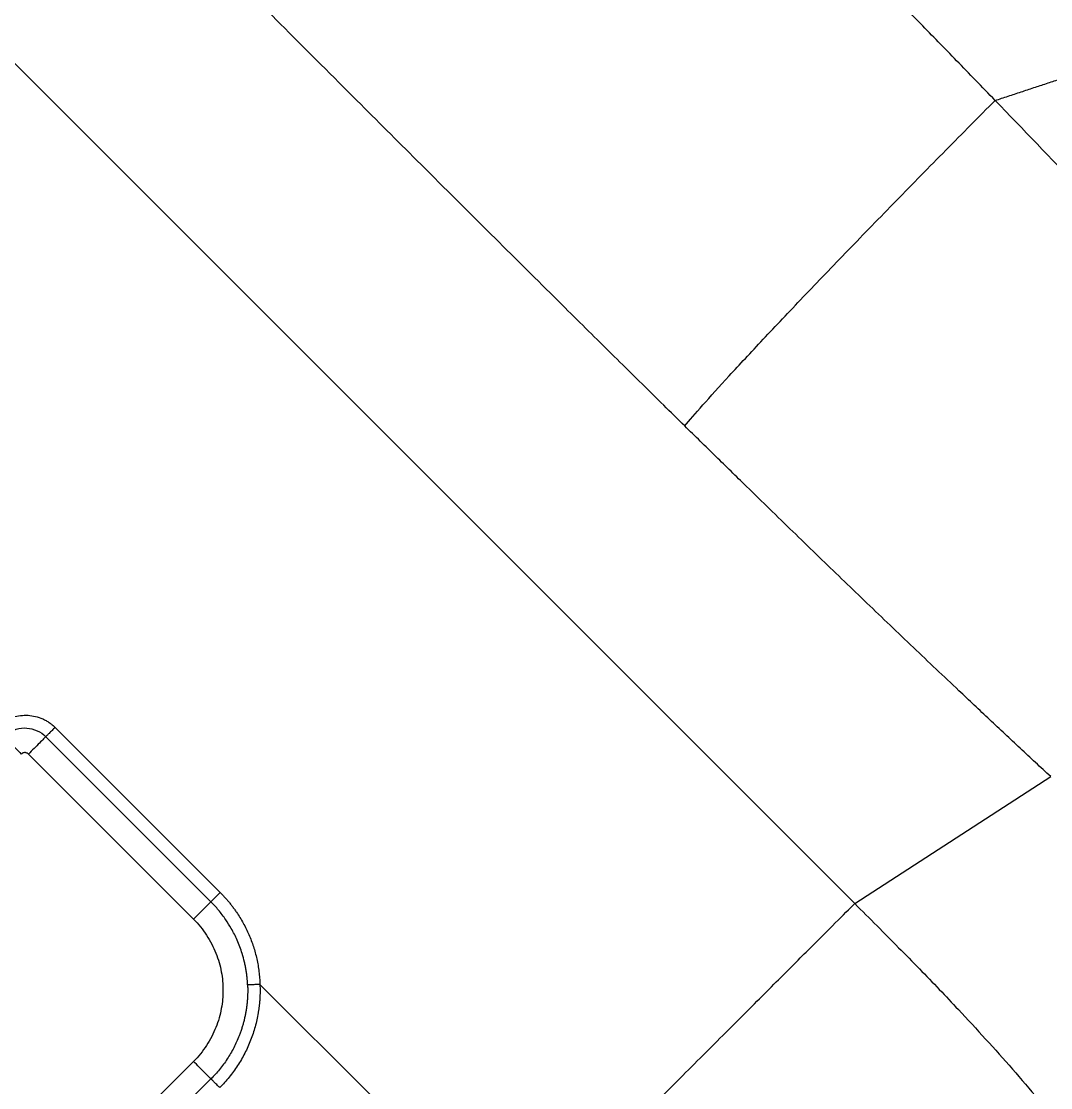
# Model space of a CAD drawing. Extents: x 0 to 84, y -21 to 126.
# Drawn here: x 51.951 to 56.058, y 41.666 to 45.921 of the extents above; entities that cross this region are included whole.
import ezdxf

# ---------------------------------------------------------------- set-up
doc = ezdxf.new("R2010")
doc.units = 0
doc.header["$MEASUREMENT"] = 0
doc.layers.add('1', color=4, linetype='Continuous')

# ---------------------------------------------------------------- blocks, each defined once
blk = doc.blocks.new('PRODIGY')
at = {"layer": '1', "color": 3, "linetype": 'Continuous', "lineweight": 25}
for p, q in [((49.7202, 47.9569), (55.2762, 42.4008)), ((52.7075, 42.4079), (52.0488, 43.0666)), ((52.0861, 43.1038), (52.7447, 42.4452)), ((52.6383, 42.3387), (51.9796, 42.9974)), ((55.2762, 42.4008), (56.058, 42.9074)), ((52.9033, 42.0781), (53.3483, 41.6331)), ((52.6383, 41.7707), (51.9796, 41.112)), ((52.708, 41.701), (52.0493, 41.0423))]:
    blk.add_line(p, q, dxfattribs=at)
for points, knots in [([(55.8363, 45.6057), (55.8104, 45.6325), (55.7593, 45.6854), (55.6837, 45.7634), (55.6105, 45.8387), (55.5397, 45.9114), (55.4714, 45.9815), (55.4054, 46.049), (55.342, 46.1138), (55.281, 46.1759), (55.2226, 46.2355), (55.1666, 46.2924), (55.1132, 46.3466), (55.0623, 46.3983), (55.014, 46.4473), (54.9683, 46.4937), (54.9251, 46.5374), (54.8844, 46.5785), (54.8464, 46.617), (54.7455, 46.719), (54.5599, 46.9062), (54.3233, 47.1442), (54.0491, 47.4194), (53.8721, 47.5965), (53.7578, 47.7109)], [0, 0, 0, 0, 0.03791, 0.074625, 0.110139, 0.144446, 0.177542, 0.209421, 0.24008, 0.269513, 0.297719, 0.324693, 0.350432, 0.374935, 0.398199, 0.420221, 0.441, 0.460532, 0.478818, 0.495853, 0.606053, 0.746094, 0.836052, 1, 1, 1, 1]), ([(54.5979, 44.3069), (54.57, 44.3344), (54.5133, 44.3902), (54.4271, 44.4751), (54.3388, 44.5623), (54.2482, 44.6519), (54.1553, 44.7439), (54.009, 44.889), (53.8002, 45.0966), (53.5433, 45.3526), (53.274, 45.6216), (53.0105, 45.8851), (52.7786, 46.1172), (52.6017, 46.2941), (52.5124, 46.3834), (52.4714, 46.4245)], [0, 0, 0, 0, 0.039232, 0.079539, 0.120924, 0.163384, 0.206922, 0.251537, 0.36939, 0.501303, 0.614042, 0.749863, 0.873791, 0.941996, 1, 1, 1, 1]), ([(55.8363, 45.6057), (55.8537, 45.6114), (55.8883, 45.6228), (55.9398, 45.6398), (55.9907, 45.6567), (56.041, 45.6733), (56.0907, 45.6897), (56.1398, 45.7059), (56.1882, 45.7219), (56.2361, 45.7377), (56.2833, 45.7533), (56.3299, 45.7687), (56.376, 45.7839), (56.5069, 45.8272), (56.7191, 45.8973), (57.0159, 45.9953), (57.3114, 46.0929), (57.5785, 46.1812), (57.8128, 46.2586), (58.0156, 46.3257), (58.1506, 46.3703), (58.2179, 46.3925)], [0, 0, 0, 0, 0.021469, 0.042715, 0.063735, 0.084531, 0.1051, 0.125441, 0.145554, 0.165437, 0.185087, 0.204505, 0.223686, 0.24263, 0.368465, 0.490173, 0.617338, 0.74274, 0.828976, 0.914752, 1, 1, 1, 1]), ([(54.5979, 44.3069), (54.6162, 44.3289), (54.6404, 44.357), (54.7001, 44.4241), (54.7355, 44.4632), (54.8163, 44.5511), (54.8616, 44.5998), (54.9606, 44.7052), (55.0142, 44.7619), (55.1279, 44.8811), (55.188, 44.9437), (55.3123, 45.0725), (55.3767, 45.1388), (55.5073, 45.2726), (55.5736, 45.3402), (55.7058, 45.4743), (55.7718, 45.5409), (55.8363, 45.6057)], [0, 0, 0, 0, 0.125, 0.125, 0.25, 0.25, 0.375, 0.375, 0.5, 0.5, 0.625, 0.625, 0.75, 0.75, 0.875, 0.875, 1, 1, 1, 1]), ([(57.1026, 44.2069), (57.0076, 44.3266), (56.9087, 44.4446), (56.7052, 44.6791), (56.6007, 44.7955), (56.3876, 45.0275), (56.2791, 45.1432), (56.0594, 45.3744), (55.9482, 45.49), (55.8363, 45.6057)], [0, 0, 0, 0, 0.25, 0.25, 0.5, 0.5, 0.75, 0.75, 1, 1, 1, 1]), ([(56.058, 42.9074), (56.0377, 42.9262), (55.9972, 42.9638), (55.9364, 43.0206), (55.8755, 43.0776), (55.8144, 43.1349), (55.7532, 43.1925), (55.6517, 43.2883), (55.5087, 43.4239), (55.3265, 43.5982), (55.1429, 43.7751), (54.9824, 43.9308), (54.8416, 44.0681), (54.7211, 44.186), (54.6394, 44.2661), (54.5979, 44.3069)], [0, 0, 0, 0, 0.041121, 0.082371, 0.123751, 0.165263, 0.206907, 0.248684, 0.37265, 0.499469, 0.622698, 0.750374, 0.830687, 0.913894, 1, 1, 1, 1]), ([(51.8642, 43.1171), (51.8666, 43.1188), (51.8713, 43.1223), (51.8786, 43.127), (51.8861, 43.1313), (51.8938, 43.1353), (51.9017, 43.1388), (51.9098, 43.142), (51.9249, 43.1471), (51.9476, 43.1521), (51.978, 43.153), (52.0081, 43.1485), (52.0321, 43.1403), (52.0502, 43.1312), (52.0631, 43.1232), (52.0752, 43.1142), (52.0824, 43.1073), (52.0861, 43.1038)], [0, 0, 0, 0, 0.035969, 0.071746, 0.107417, 0.143069, 0.178789, 0.214663, 0.250776, 0.376531, 0.501034, 0.625304, 0.750496, 0.813652, 0.875934, 0.93787, 1, 1, 1, 1]), ([(51.8816, 43.0671), (51.8829, 43.0658), (51.8856, 43.0631), (51.894, 43.0547), (51.8996, 43.0491), (51.9129, 43.0358), (51.9205, 43.0282), (51.936, 43.0127), (51.9439, 43.0048), (51.9513, 42.9974)], [0, 0, 0, 0, 0.25, 0.25, 0.5, 0.5, 0.75, 0.75, 1, 1, 1, 1]), ([(51.8939, 43.0777), (51.905, 43.0861), (51.9178, 43.0926), (51.9449, 43.1006), (51.9589, 43.1022), (51.9869, 43.1002), (52.001, 43.0966), (52.027, 43.0848), (52.0389, 43.0766), (52.0488, 43.0666)], [0, 0, 0, 0, 0.25, 0.25, 0.5, 0.5, 0.75, 0.75, 1, 1, 1, 1]), ([(52.0488, 43.0666), (52.0473, 43.0651), (52.0444, 43.0621), (52.0358, 43.0536), (52.0301, 43.0479), (52.017, 43.0348), (52.0095, 43.0273), (51.9944, 43.0122), (51.9868, 43.0046), (51.9796, 42.9974)], [0, 0, 0, 0, 0.25, 0.25, 0.5, 0.5, 0.75, 0.75, 1, 1, 1, 1]), ([(52.0861, 43.1038), (52.0823, 43.1), (52.0782, 43.0959), (52.07, 43.0878), (52.066, 43.0837), (52.0589, 43.0766), (52.0558, 43.0735), (52.0512, 43.0689), (52.0496, 43.0674), (52.0488, 43.0666)], [0, 0, 0, 0, 0.25, 0.25, 0.5, 0.5, 0.75, 0.75, 1, 1, 1, 1]), ([(51.9796, 42.9974), (51.979, 42.998), (51.9777, 42.9991), (51.9755, 43.0006), (51.9727, 43.0019), (51.9694, 43.003), (51.9655, 43.0034), (51.9616, 43.003), (51.9578, 43.0018), (51.9543, 43), (51.9523, 42.9982), (51.9513, 42.9974)], [0, 0, 0, 0, 0.082905, 0.165885, 0.250407, 0.376046, 0.500113, 0.624129, 0.749819, 0.875798, 1, 1, 1, 1]), ([(52.7075, 42.4079), (52.7083, 42.4087), (52.7098, 42.4103), (52.7145, 42.4149), (52.7175, 42.418), (52.7247, 42.4251), (52.7287, 42.4291), (52.7369, 42.4373), (52.7409, 42.4414), (52.7447, 42.4452)], [0, 0, 0, 0, 0.25, 0.25, 0.5, 0.5, 0.75, 0.75, 1, 1, 1, 1]), ([(52.7447, 42.4452), (52.7481, 42.4417), (52.755, 42.4348), (52.7648, 42.424), (52.7744, 42.4131), (52.7837, 42.4018), (52.7927, 42.3903), (52.8014, 42.3785), (52.8168, 42.3565), (52.8372, 42.3233), (52.8597, 42.2773), (52.8779, 42.2294), (52.8891, 42.1881), (52.8958, 42.1545), (52.8995, 42.1291), (52.9022, 42.1036), (52.9029, 42.0866), (52.9033, 42.0781)], [0, 0, 0, 0, 0.035619, 0.07121, 0.106797, 0.142409, 0.17807, 0.213807, 0.249645, 0.374738, 0.499378, 0.624546, 0.749439, 0.812397, 0.875059, 0.937552, 1, 1, 1, 1]), ([(52.6383, 42.3387), (52.6455, 42.3459), (52.6531, 42.3535), (52.6682, 42.3687), (52.6757, 42.3761), (52.6888, 42.3892), (52.6945, 42.3949), (52.703, 42.4035), (52.7059, 42.4064), (52.7075, 42.4079)], [0, 0, 0, 0, 0.25, 0.25, 0.5, 0.5, 0.75, 0.75, 1, 1, 1, 1]), ([(52.854, 42.076), (52.8538, 42.0805), (52.8533, 42.0899), (52.8521, 42.1042), (52.8504, 42.1191), (52.8481, 42.1347), (52.8452, 42.1509), (52.8403, 42.1733), (52.8307, 42.2087), (52.8139, 42.2538), (52.7912, 42.2987), (52.7705, 42.3318), (52.7531, 42.356), (52.7384, 42.3744), (52.7233, 42.3917), (52.7127, 42.4026), (52.7075, 42.4079)], [0, 0, 0, 0, 0.0368109, 0.075465, 0.1159981, 0.1584444, 0.2028359, 0.2492015, 0.3431886, 0.4990079, 0.6373542, 0.7493183, 0.8142038, 0.8776651, 0.9396209, 1, 1, 1, 1]), ([(54.0327, 41.1572), (54.0962, 41.2208), (54.1611, 41.2856), (54.2915, 41.4161), (54.3572, 41.4817), (54.4869, 41.6115), (54.5511, 41.6757), (54.6755, 41.8001), (54.7358, 41.8604), (54.8501, 41.9747), (54.9042, 42.0287), (55.004, 42.1285), (55.0498, 42.1743), (55.1317, 42.2563), (55.1678, 42.2924), (55.2298, 42.3543), (55.2556, 42.3801), (55.2762, 42.4008)], [0, 0, 0, 0, 0.125, 0.125, 0.25, 0.25, 0.375, 0.375, 0.5, 0.5, 0.625, 0.625, 0.75, 0.75, 0.875, 0.875, 1, 1, 1, 1]), ([(55.2762, 42.4008), (55.3059, 42.3711), (55.3644, 42.3126), (55.4505, 42.2258), (55.5334, 42.1414), (55.6129, 42.0591), (55.7381, 41.9271), (55.9065, 41.7423), (56.1149, 41.4932), (56.3135, 41.2287), (56.5001, 40.9444), (56.6677, 40.6449), (56.8149, 40.3282), (56.9368, 40.0011), (57.0324, 39.6686), (57.1019, 39.3411), (57.1497, 39.018), (57.1797, 38.6988), (57.193, 38.4374), (57.1987, 38.2332), (57.201, 38.0846), (57.2021, 37.9348), (57.2021, 37.8346), (57.2022, 37.7843)], [0, 0, 0, 0, 0.024284, 0.047825, 0.070619, 0.092663, 0.113954, 0.175776, 0.237143, 0.301604, 0.366855, 0.433504, 0.499789, 0.56856, 0.635144, 0.69965, 0.762122, 0.823968, 0.885028, 0.913435, 0.94207, 0.970927, 1, 1, 1, 1]), ([(52.6383, 42.3387), (52.6579, 42.3191), (52.6754, 42.2974), (52.7055, 42.2515), (52.7179, 42.2273), (52.7375, 42.1778), (52.7446, 42.1527), (52.7538, 42.1029), (52.7559, 42.0784), (52.7559, 42.031), (52.7538, 42.0065), (52.7446, 41.9568), (52.7375, 41.9316), (52.7179, 41.8822), (52.7055, 41.8579), (52.6754, 41.812), (52.6579, 41.7903), (52.6383, 41.7707)], [0, 0, 0, 0, 0.125, 0.125, 0.25, 0.25, 0.375, 0.375, 0.5, 0.5, 0.625, 0.625, 0.75, 0.75, 0.875, 0.875, 1, 1, 1, 1]), ([(52.854, 42.076), (52.8542, 42.0712), (52.8545, 42.0616), (52.8545, 42.0472), (52.8541, 42.0327), (52.8532, 42.0182), (52.8519, 42.0035), (52.8502, 41.9889), (52.848, 41.9743), (52.8454, 41.9596), (52.8424, 41.945), (52.8389, 41.9304), (52.8349, 41.916), (52.8305, 41.9016), (52.8257, 41.8873), (52.8192, 41.8697), (52.8105, 41.849), (52.7991, 41.8255), (52.7866, 41.8026), (52.7729, 41.7805), (52.7581, 41.7592), (52.7424, 41.7388), (52.7257, 41.7193), (52.7139, 41.7071), (52.708, 41.701)], [0, 0, 0, 0, 0.034584, 0.069396, 0.104426, 0.139659, 0.175084, 0.210685, 0.246449, 0.28236, 0.318405, 0.354567, 0.390831, 0.427181, 0.463601, 0.500074, 0.563073, 0.626095, 0.689055, 0.751868, 0.81445, 0.876718, 0.938594, 1, 1, 1, 1]), ([(52.9033, 42.0781), (52.9034, 42.0733), (52.9038, 42.0638), (52.9038, 42.0495), (52.9035, 42.0353), (52.9028, 42.0211), (52.9018, 42.0069), (52.9003, 41.9928), (52.8985, 41.9787), (52.8942, 41.9507), (52.885, 41.909), (52.8669, 41.855), (52.8436, 41.8031), (52.8197, 41.762), (52.7982, 41.7307), (52.7809, 41.7081), (52.7625, 41.6865), (52.7494, 41.6729), (52.7428, 41.6662)], [0, 0, 0, 0, 0.031498, 0.062889, 0.094195, 0.125436, 0.156635, 0.187812, 0.218989, 0.250187, 0.374782, 0.500114, 0.625142, 0.750032, 0.812965, 0.87549, 0.937777, 1, 1, 1, 1]), ([(52.9033, 42.0781), (52.8981, 42.0779), (52.8925, 42.0776), (52.8815, 42.0772), (52.8762, 42.0769), (52.8668, 42.0765), (52.8628, 42.0764), (52.8569, 42.0761), (52.855, 42.076), (52.854, 42.076)], [0, 0, 0, 0, 0.25, 0.25, 0.5, 0.5, 0.75, 0.75, 1, 1, 1, 1]), ([(52.708, 41.701), (52.7067, 41.7023), (52.704, 41.705), (52.6956, 41.7134), (52.6899, 41.719), (52.6767, 41.7323), (52.669, 41.7399), (52.6535, 41.7555), (52.6456, 41.7633), (52.6383, 41.7707)], [0, 0, 0, 0, 0.25, 0.25, 0.5, 0.5, 0.75, 0.75, 1, 1, 1, 1]), ([(52.7428, 41.6662), (52.7389, 41.6701), (52.7348, 41.6742), (52.7268, 41.6822), (52.723, 41.686), (52.7165, 41.6925), (52.7138, 41.6952), (52.7098, 41.6992), (52.7086, 41.7004), (52.708, 41.701)], [0, 0, 0, 0, 0.25, 0.25, 0.5, 0.5, 0.75, 0.75, 1, 1, 1, 1])]:
    blk.add_open_spline(points, degree=3, knots=knots, dxfattribs=at)

msp = doc.modelspace()

# ---------------------------------------------------------------- block references
at = {"layer": '1'}
msp.add_blockref('PRODIGY', (0, 0), dxfattribs=at)

doc.saveas('drawing.dxf')
